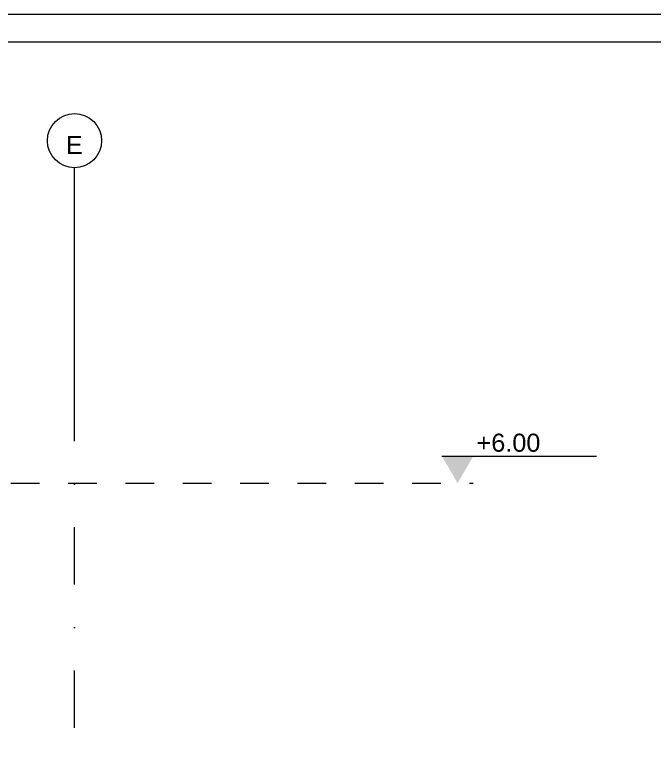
# Model space of a CAD drawing. Header units: centimetres. Extents: x 0 to 25250, y 0 to 2250.
# Drawn here: x 19427.6 to 19782, y 1845.2 to 2250 of the extents above; entities that cross this region are included whole.
import ezdxf

# ---------------------------------------------------------------- set-up
doc = ezdxf.new("R2010")
doc.units = ezdxf.units.CM
doc.linetypes.add('23-View-1$0$Dash', pattern=[31.75, 15.875, -15.875])
doc.linetypes.add('23-View-1$0$Dash dot', pattern=[79.375, 31.75, -23.8125, 0, -23.8125])
for name, color, linetype, lineweight in [('A-FLOR-LEVL', 7, 'Continuous', 9), ('G-ANNO-TTLB', 7, 'Continuous', 9), ('S-GRID', 7, 'Continuous', 9), ('S-GRID-IDEN', 7, 'Continuous', 9)]:
    doc.layers.add(name, color=color, linetype=linetype, lineweight=lineweight)
doc.styles.add('23-View-1$0$Arial', font='arial.ttf', dxfattribs={"height": 10})

# ---------------------------------------------------------------- blocks, each defined once
blk = doc.blocks.new('TEC_ОФИЦИАЛНА РАМКА - TEC_ОФИЦИАЛНА РАМКА-2548458-СГРАДА ТИП III - ВЕРТИКАЛНИ РАЗРЕЗИ Б-Б_ В-В')
at = {"layer": 'G-ANNO-TTLB'}
for p, q in [((41.6208, 40.5538), (-13.3792, 40.5538)), ((-11.1292, 40.2538), (41.3208, 40.2538))]:
    blk.add_line(p, q, dxfattribs=at)
blk = doc.blocks.new('Level - w_ name-271244-Б-Б')
at = {"layer": 'A-FLOR-LEVL'}
blk.add_hatch(color=256, dxfattribs=at).paths.add_polyline_path([(159.43, 15), (176.75, 15), (168.09, 0)])
blk.add_line((159.43, 15), (245.01, 15), dxfattribs=at)
blk = doc.blocks.new('Grid - TEC_GRID_CIRCLE-145857-Б-Б')
at = {"layer": 'S-GRID-IDEN'}
blk.add_circle((-234.09, 789.77), 15, dxfattribs=at)

msp = doc.modelspace()

# ---------------------------------------------------------------- block references
at = {"layer": 'G-ANNO-TTLB', "xscale": 50, "yscale": 50, "zscale": 50}
msp.add_blockref('TEC_ОФИЦИАЛНА РАМКА - TEC_ОФИЦИАЛНА РАМКА-2548458-СГРАДА ТИП III - ВЕРТИКАЛНИ РАЗРЕЗИ Б-Б_ В-В', (18618.96, 222.31), dxfattribs=at)

# ---------------------------------------------------------------- next in the draw order: linework, layer by layer
at = {"layer": 'A-FLOR-LEVL', "linetype": '23-View-1$0$Dash'}
msp.add_line((18187.39, 1990.39), (19681.65, 1990.39), dxfattribs=at)
at = {"layer": 'S-GRID', "color": 1, "lineweight": 18, "true_color": 0xff0000}
msp.add_line((19460.82, 2040.16), (19460.82, 2165.16), dxfattribs=at)
at = {"layer": 'S-GRID', "color": 1, "linetype": '23-View-1$0$Dash dot', "lineweight": 18, "true_color": 0xff0000}
msp.add_line((19460.82, 1298.52), (19460.82, 2040.16), dxfattribs=at)

# ---------------------------------------------------------------- next in the draw order: block references
at = {"layer": 'A-FLOR-LEVL'}
msp.add_blockref('Level - w_ name-271244-Б-Б', (19504.91, 1990.39), dxfattribs=at)
at = {"layer": 'S-GRID-IDEN'}
msp.add_blockref('Grid - TEC_GRID_CIRCLE-145857-Б-Б', (19694.91, 1390.39), dxfattribs=at)

# ---------------------------------------------------------------- next in the draw order: texts
at = {"layer": 'A-FLOR-LEVL', "insert": (19683.49, 2012.8), "char_height": 10, "width": 36.4, "attachment_point": 4, "line_spacing_factor": 0.936439, "style": '23-View-1$0$Arial'}
msp.add_mtext('\\pt5,10,15,20,25,30,35,40,45,50,55,60,65,70,75,80,85,90,95,100,105,110,115,120,125,130,135,140,145,150,155,160;+6.00', dxfattribs=at)
at = {"layer": 'S-GRID-IDEN', "insert": (19460.64, 2177.78), "char_height": 10, "width": 9.9, "attachment_point": 5, "line_spacing_factor": 0.936439, "style": '23-View-1$0$Arial'}
msp.add_mtext('\\pt50,100,150,200,250,300,350,400,450,500,550,600,650,700,750,800,850,900,950,1000,1050,1100,1150,1200,1250,1300,1350,1400,1450,1500,1550,1600;{\\fArial|b0|i0|c204|p34;Е}', dxfattribs=at)

doc.saveas('drawing.dxf')
